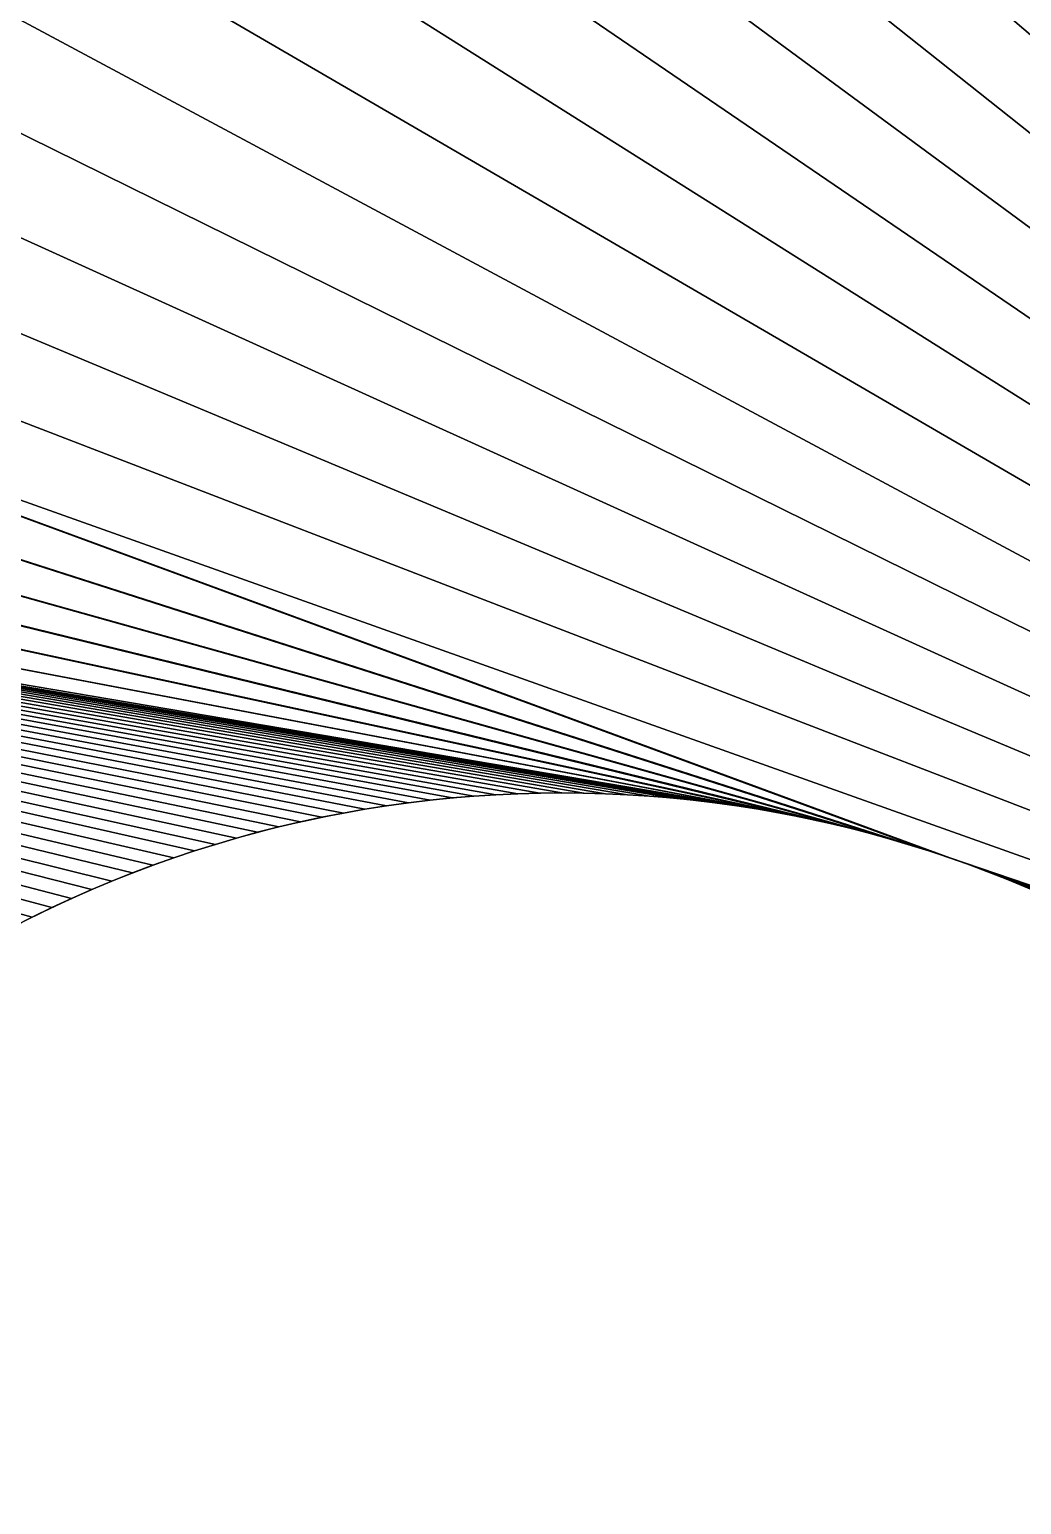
# Model space of a CAD drawing. Header units: millimetres. Extents: x 2854 to 3045, y 1707 to 1839.
# Drawn here: x 2890.753 to 2892.617, y 1805.122 to 1807.894 of the extents above; entities that cross this region are included whole.
import ezdxf

# ---------------------------------------------------------------- set-up
doc = ezdxf.new("R2010")
doc.units = ezdxf.units.MM

# ---------------------------------------------------------------- blocks, each defined once
blk = doc.blocks.new('Mastil_3_AUX')
for p, q in [((13.9297, 20.345), (13.9297, 20.345, 10)), ((13.9145, 20.3066), (13.9145, 20.3066, 10)), ((13.9, 20.268), (13.9, 20.268, 10)), ((13.8861, 20.2291), (13.8861, 20.2291, 10)), ((13.8731, 20.19), (13.8731, 20.19, 10)), ((13.8607, 20.1506), (13.8607, 20.1506, 10)), ((13.849, 20.111), (13.849, 20.111, 10)), ((13.8381, 20.0713), (13.8381, 20.0713, 10)), ((13.828, 20.0313), (13.828, 20.0313, 10)), ((13.8185, 19.9911), (13.8185, 19.9911, 10)), ((13.8098, 19.9508), (13.8098, 19.9508, 10)), ((13.8019, 19.9103), (13.8019, 19.9103, 10)), ((13.7947, 19.8696), (13.7947, 19.8696, 10)), ((13.7883, 19.8289), (13.7883, 19.8289, 10)), ((13.7826, 19.788), (13.7826, 19.788, 10)), ((13.7776, 19.7471), (13.7776, 19.7471, 10)), ((13.7734, 19.706), (13.7734, 19.706, 10)), ((13.77, 19.6649), (13.77, 19.6649, 10)), ((13.7674, 19.6237), (13.7674, 19.6237, 10)), ((13.7655, 19.5825), (13.7655, 19.5825, 10)), ((13.7643, 19.5413), (13.7643, 19.5413, 10)), ((13.7639, 19.5), (13.7639, 19.5, 10)), ((13.7643, 19.4587), (13.7643, 19.4587, 10)), ((13.7655, 19.4175), (13.7655, 19.4175, 10)), ((13.7674, 19.3763), (13.7674, 19.3763, 10)), ((13.77, 19.3351), (13.77, 19.3351, 10)), ((13.7734, 19.294), (13.7734, 19.294, 10)), ((13.7776, 19.2529), (13.7776, 19.2529, 10)), ((13.7826, 19.212), (13.7826, 19.212, 10)), ((13.7883, 19.1711), (13.7883, 19.1711, 10)), ((13.7947, 19.1304), (13.7947, 19.1304, 10)), ((13.8019, 19.0897), (13.8019, 19.0897, 10)), ((13.8098, 19.0492), (13.8098, 19.0492, 10)), ((13.8185, 19.0089), (13.8185, 19.0089, 10)), ((13.828, 18.9687), (13.828, 18.9687, 10)), ((13.8381, 18.9287), (13.8381, 18.9287, 10)), ((13.849, 18.889), (13.849, 18.889, 10)), ((13.8607, 18.8494), (13.8607, 18.8494, 10)), ((13.8731, 18.81), (13.8731, 18.81, 10)), ((13.8861, 18.7709), (13.8861, 18.7709, 10)), ((13.9, 18.732), (13.9, 18.732, 10)), ((13.9145, 18.6934), (13.9145, 18.6934, 10)), ((13.9297, 18.655), (13.9297, 18.655, 10)), ((13.9457, 18.617), (13.9457, 18.617, 10)), ((13.9623, 18.5792), (13.9623, 18.5792, 10)), ((13.9796, 18.5418), (13.9796, 18.5418, 10)), ((13.9977, 18.5047), (13.9977, 18.5047, 10))]:
    blk.add_line(p, q)
at = {"color": 250, "true_color": 0x1e1e1e, "extrusion": (-3.60883e-14, -7.21948e-14, -1)}
blk.add_arc((-16, 19.5), 2.2361, 296.5651, 63.4349, dxfattribs=at)
at = {"color": 250, "true_color": 0x1e1e1e, "extrusion": (-2.65004e-14, -5.3019e-14, -1)}
blk.add_arc((-16, 19.5, -10), 2.2361, 296.5651, 63.4349, dxfattribs=at)
at = {"color": 250, "true_color": 0x1e1e1e}
mesh = blk.add_polyface(dxfattribs=at)
corners = [(15, 23.5), (1, 21.5), (1, 23.5), (1.0367, 21.4812), (1.0731, 21.4617), (1.1091, 21.4416), (1.1448, 21.4208), (1.18, 21.3994), (1.2149, 21.3773), (1.2493, 21.3545), (1.2833, 21.3312), (1.3169, 21.3072), (1.35, 21.2826), (1.3826, 21.2574), (1.4148, 21.2315), (1.4465, 21.2051), (1.4778, 21.1782), (1.5085, 21.1506), (1.5387, 21.1225), (1.5683, 21.0938), (1.5975, 21.0646), (1.6261, 21.0349), (1.6541, 21.0046), (1.6816, 20.9738), (1.7085, 20.9426), (1.7348, 20.9108), (1.7606, 20.8785), (1.7857, 20.8458), (1.8102, 20.8126), (1.8342, 20.779), (1.8574, 20.745), (1.8801, 20.7105), (1.9021, 20.6756), (1.9235, 20.6403), (1.9442, 20.6046), (2.2361, 19.5), (5.5, 17.8301), (5.2768, 17.6934), (5.0611, 17.5451), (4.8534, 17.3857), (4.6543, 17.2157)]
mesh.append_faces([[corners[k] for k in face] for face in [(0, 1, 2)]], dxfattribs={"vtx0": -1, "color": 250})
mesh.append_faces([[corners[k] for k in face] for face in [(1, 0, 3), (3, 0, 4), (4, 0, 5), (5, 0, 6), (6, 0, 7), (7, 0, 8), (8, 0, 9), (9, 0, 10), (10, 0, 11), (11, 0, 12), (12, 0, 13), (13, 0, 14), (14, 0, 15), (15, 0, 16), (16, 0, 17), (17, 0, 18), (18, 0, 19), (19, 0, 20), (20, 0, 21), (21, 0, 22), (22, 0, 23), (23, 0, 24), (24, 0, 25), (25, 0, 26), (26, 0, 27), (27, 0, 28), (28, 0, 29), (29, 0, 30), (30, 0, 31), (31, 0, 32), (32, 0, 33), (33, 0, 34)]], dxfattribs={"vtx0": -1, "vtx1": -1, "color": 250})
mesh.append_faces([[corners[k] for k in face] for face in [(35, 36, 37), (35, 37, 38), (35, 38, 39), (35, 39, 40)]], dxfattribs={"vtx0": -1, "vtx2": -1, "color": 250})
mesh = blk.add_polyface(dxfattribs=at)
corners = [(1, 21.5, 10), (15, 23.5, 10), (1, 23.5, 10), (1.0367, 21.4812, 10), (1.0731, 21.4617, 10), (1.1091, 21.4416, 10), (1.1448, 21.4208, 10), (1.18, 21.3994, 10), (1.2149, 21.3773, 10), (1.2493, 21.3545, 10), (1.2833, 21.3312, 10), (1.3169, 21.3072, 10), (1.35, 21.2826, 10), (1.3826, 21.2574, 10), (1.4148, 21.2315, 10), (1.4465, 21.2051, 10), (1.4778, 21.1782, 10), (1.5085, 21.1506, 10), (1.5387, 21.1225, 10), (1.5683, 21.0938, 10), (1.5975, 21.0646, 10), (1.6261, 21.0349, 10), (1.6541, 21.0046, 10), (1.6816, 20.9738, 10), (1.7085, 20.9426, 10), (1.7348, 20.9108, 10), (1.7606, 20.8785, 10), (1.7857, 20.8458, 10), (1.8102, 20.8126, 10), (1.8342, 20.779, 10), (1.8574, 20.745, 10), (1.8801, 20.7105, 10), (1.9021, 20.6756, 10), (1.9235, 20.6403, 10), (1.9442, 20.6046, 10), (5.5, 17.8301, 10), (2.2361, 19.5, 10), (5.2768, 17.6934, 10), (5.0611, 17.5451, 10), (4.8534, 17.3857, 10), (4.6543, 17.2157, 10)]
mesh.append_faces([[corners[k] for k in face] for face in [(0, 1, 2)]], dxfattribs={"vtx0": -1, "color": 250})
mesh.append_faces([[corners[k] for k in face] for face in [(35, 36, 37), (37, 36, 38), (38, 36, 39), (39, 36, 40)]], dxfattribs={"vtx0": -1, "vtx1": -1, "color": 250})
mesh.append_faces([[corners[k] for k in face] for face in [(1, 0, 3), (1, 3, 4), (1, 4, 5), (1, 5, 6), (1, 6, 7), (1, 7, 8), (1, 8, 9), (1, 9, 10), (1, 10, 11), (1, 11, 12), (1, 12, 13), (1, 13, 14), (1, 14, 15), (1, 15, 16), (1, 16, 17), (1, 17, 18), (1, 18, 19), (1, 19, 20), (1, 20, 21), (1, 21, 22), (1, 22, 23), (1, 23, 24), (1, 24, 25), (1, 25, 26), (1, 26, 27), (1, 27, 28), (1, 28, 29), (1, 29, 30), (1, 30, 31), (1, 31, 32), (1, 32, 33), (1, 33, 34)]], dxfattribs={"vtx0": -1, "vtx2": -1, "color": 250})
mesh = blk.add_polyface(dxfattribs=at)
corners = [(1.9442, 20.6046), (15, 23.5), (1.9642, 20.5685), (1.9836, 20.5321), (2.0023, 20.4953), (2.0204, 20.4582), (2.0377, 20.4208), (2.0543, 20.383), (2.0703, 20.345), (2.0855, 20.3066), (2.1, 20.268), (2.1139, 20.2291), (2.1269, 20.19), (2.1393, 20.1506), (2.151, 20.111), (2.1619, 20.0713), (2.172, 20.0313), (2.1815, 19.9911), (2.1902, 19.9508), (2.1981, 19.9103), (2.2053, 19.8696), (2.2117, 19.8289), (2.2174, 19.788), (2.2224, 19.7471), (2.2266, 19.706), (2.23, 19.6649), (2.2326, 19.6237), (2.2345, 19.5825), (2.2357, 19.5413), (2.2361, 19.5), (5.5, 17.8301), (5.73, 17.955), (5.9663, 18.0677), (6.2082, 18.1679), (6.4549, 18.2553), (6.7059, 18.3296), (6.9604, 18.3907), (7.2178, 18.4384), (7.4774, 18.4726), (7.7383, 18.4931)]
mesh.append_faces([[corners[k] for k in face] for face in [(0, 1, 2), (2, 1, 3), (3, 1, 4), (4, 1, 5), (5, 1, 6), (6, 1, 7), (7, 1, 8), (8, 1, 9), (9, 1, 10), (10, 1, 11), (11, 1, 12), (12, 1, 13), (13, 1, 14), (14, 1, 15), (15, 1, 16), (16, 1, 17), (17, 1, 18), (18, 1, 19), (19, 1, 20), (20, 1, 21), (21, 1, 22), (22, 1, 23), (23, 1, 24), (24, 1, 25), (25, 1, 26), (26, 1, 27), (27, 1, 28), (28, 1, 29), (30, 1, 31), (31, 1, 32), (32, 1, 33), (33, 1, 34), (34, 1, 35), (35, 1, 36), (36, 1, 37), (37, 1, 38), (38, 1, 39)]], dxfattribs={"vtx0": -1, "vtx1": -1, "color": 250})
mesh.append_faces([[corners[k] for k in face] for face in [(29, 1, 30)]], dxfattribs={"vtx0": -1, "vtx1": -1, "vtx2": -1, "color": 250})
mesh = blk.add_polyface(dxfattribs=at)
corners = [(15, 23.5, 10), (1.9442, 20.6046, 10), (1.9642, 20.5685, 10), (1.9836, 20.5321, 10), (2.0023, 20.4953, 10), (2.0204, 20.4582, 10), (2.0377, 20.4208, 10), (2.0543, 20.383, 10), (2.0703, 20.345, 10), (2.0855, 20.3066, 10), (2.1, 20.268, 10), (2.1139, 20.2291, 10), (2.1269, 20.19, 10), (2.1393, 20.1506, 10), (2.151, 20.111, 10), (2.1619, 20.0713, 10), (2.172, 20.0313, 10), (2.1815, 19.9911, 10), (2.1902, 19.9508, 10), (2.1981, 19.9103, 10), (2.2053, 19.8696, 10), (2.2117, 19.8289, 10), (2.2174, 19.788, 10), (2.2224, 19.7471, 10), (2.2266, 19.706, 10), (2.23, 19.6649, 10), (2.2326, 19.6237, 10), (2.2345, 19.5825, 10), (2.2357, 19.5413, 10), (2.2361, 19.5, 10), (5.5, 17.8301, 10), (5.73, 17.955, 10), (5.9663, 18.0677, 10), (6.2082, 18.1679, 10), (6.4549, 18.2553, 10), (6.7059, 18.3296, 10), (6.9604, 18.3907, 10), (7.2178, 18.4384, 10), (7.4774, 18.4726, 10), (7.7383, 18.4931, 10)]
mesh.append_faces([[corners[k] for k in face] for face in [(0, 29, 30)]], dxfattribs={"vtx0": -1, "vtx1": -1, "vtx2": -1, "color": 250})
mesh.append_faces([[corners[k] for k in face] for face in [(0, 1, 2), (0, 2, 3), (0, 3, 4), (0, 4, 5), (0, 5, 6), (0, 6, 7), (0, 7, 8), (0, 8, 9), (0, 9, 10), (0, 10, 11), (0, 11, 12), (0, 12, 13), (0, 13, 14), (0, 14, 15), (0, 15, 16), (0, 16, 17), (0, 17, 18), (0, 18, 19), (0, 19, 20), (0, 20, 21), (0, 21, 22), (0, 22, 23), (0, 23, 24), (0, 24, 25), (0, 25, 26), (0, 26, 27), (0, 27, 28), (0, 28, 29), (0, 30, 31), (0, 31, 32), (0, 32, 33), (0, 33, 34), (0, 34, 35), (0, 35, 36), (0, 36, 37), (0, 37, 38), (0, 38, 39)]], dxfattribs={"vtx0": -1, "vtx2": -1, "color": 250})
mesh = blk.add_polyface(dxfattribs=at)
corners = [(7.7383, 18.4931), (15, 23.5), (8, 18.5), (8.2617, 18.4931), (8.5226, 18.4726), (8.7822, 18.4384), (9.0396, 18.3907), (9.2941, 18.3296), (9.5451, 18.2553), (9.7918, 18.1679), (10.0337, 18.0677), (10.27, 17.955), (10.5, 17.8301), (10.7232, 17.6934), (10.9389, 17.5451), (11.1466, 17.3857), (11.3457, 17.2157), (11.5355, 17.0355), (11.7157, 16.8457), (11.8857, 16.6466), (12.0451, 16.4389), (12.1934, 16.2232), (12.3301, 16), (13.8861, 20.2291), (13.8731, 20.19), (12.455, 15.77), (13.8607, 20.1506), (13.849, 20.111), (12.5677, 15.5337), (13.8381, 20.0713), (13.828, 20.0313), (12.6679, 15.2918), (13.8185, 19.9911), (13.8098, 19.9508), (12.7553, 15.0451), (13.8019, 19.9103), (12.8296, 14.7941), (13.7947, 19.8696), (12.8981, 14.5), (13.7883, 19.8289), (13.7826, 19.788), (13.7776, 19.7471), (13.7734, 19.706), (13.77, 19.6649), (13.7674, 19.6237), (13.7655, 19.5825), (13.7643, 19.5413)]
mesh.append_faces([[corners[k] for k in face] for face in [(0, 1, 2), (2, 1, 3), (3, 1, 4), (4, 1, 5), (5, 1, 6), (6, 1, 7), (7, 1, 8), (8, 1, 9), (9, 1, 10), (10, 1, 11), (11, 1, 12), (12, 1, 13), (13, 1, 14), (14, 1, 15), (15, 1, 16), (16, 1, 17), (17, 1, 18), (18, 1, 19), (19, 1, 20), (20, 1, 21), (21, 1, 22)]], dxfattribs={"vtx0": -1, "vtx1": -1, "color": 250})
mesh.append_faces([[corners[k] for k in face] for face in [(22, 23, 24), (25, 24, 26), (25, 26, 27), (28, 27, 29), (28, 29, 30), (31, 30, 32), (31, 32, 33), (34, 33, 35), (36, 35, 37), (38, 37, 39), (38, 39, 40), (38, 40, 41), (38, 41, 42), (38, 42, 43), (38, 43, 44), (38, 44, 45), (38, 45, 46)]], dxfattribs={"vtx0": -1, "vtx2": -1, "color": 250})
mesh = blk.add_polyface(dxfattribs=at)
corners = [(15, 23.5, 10), (7.7383, 18.4931, 10), (8, 18.5, 10), (8.2617, 18.4931, 10), (8.5226, 18.4726, 10), (8.7822, 18.4384, 10), (9.0396, 18.3907, 10), (9.2941, 18.3296, 10), (9.5451, 18.2553, 10), (9.7918, 18.1679, 10), (10.0337, 18.0677, 10), (10.27, 17.955, 10), (10.5, 17.8301, 10), (10.7232, 17.6934, 10), (10.9389, 17.5451, 10), (11.1466, 17.3857, 10), (11.3457, 17.2157, 10), (11.5355, 17.0355, 10), (11.7157, 16.8457, 10), (11.8857, 16.6466, 10), (12.0451, 16.4389, 10), (12.1934, 16.2232, 10), (12.3301, 16, 10), (13.8861, 20.2291, 10), (13.8731, 20.19, 10), (12.455, 15.77, 10), (13.8607, 20.1506, 10), (13.849, 20.111, 10), (12.5677, 15.5337, 10), (13.8381, 20.0713, 10), (13.828, 20.0313, 10), (12.6679, 15.2918, 10), (13.8185, 19.9911, 10), (13.8098, 19.9508, 10), (12.7553, 15.0451, 10), (13.8019, 19.9103, 10), (12.8296, 14.7941, 10), (13.7947, 19.8696, 10), (12.8981, 14.5, 10), (13.7883, 19.8289, 10), (13.7826, 19.788, 10), (13.7776, 19.7471, 10), (13.7734, 19.706, 10), (13.77, 19.6649, 10), (13.7674, 19.6237, 10), (13.7655, 19.5825, 10), (13.7643, 19.5413, 10)]
mesh.append_faces([[corners[k] for k in face] for face in [(23, 22, 24), (24, 25, 26), (26, 25, 27), (27, 28, 29), (29, 28, 30), (30, 31, 32), (32, 31, 33), (33, 34, 35), (35, 36, 37), (37, 38, 39), (39, 38, 40), (40, 38, 41), (41, 38, 42), (42, 38, 43), (43, 38, 44), (44, 38, 45), (45, 38, 46)]], dxfattribs={"vtx0": -1, "vtx1": -1, "color": 250})
mesh.append_faces([[corners[k] for k in face] for face in [(0, 1, 2), (0, 2, 3), (0, 3, 4), (0, 4, 5), (0, 5, 6), (0, 6, 7), (0, 7, 8), (0, 8, 9), (0, 9, 10), (0, 10, 11), (0, 11, 12), (0, 12, 13), (0, 13, 14), (0, 14, 15), (0, 15, 16), (0, 16, 17), (0, 17, 18), (0, 18, 19), (0, 19, 20), (0, 20, 21), (0, 21, 22)]], dxfattribs={"vtx0": -1, "vtx2": -1, "color": 250})
mesh = blk.add_polyface(dxfattribs=at)
corners = [(12.3301, 16), (15, 23.5), (13.8861, 20.2291), (13.9, 20.268), (13.9145, 20.3066), (13.9297, 20.345), (13.9457, 20.383), (12.8981, 14.5), (14.6831, 17.6928), (19, 14.5), (14.65, 17.7174), (14.6174, 17.7426), (14.5852, 17.7685), (14.5535, 17.7949), (14.5222, 17.8218), (14.4915, 17.8494), (14.4613, 17.8775), (14.4317, 17.9062), (14.4025, 17.9354), (14.3739, 17.9651), (14.3459, 17.9954), (14.3184, 18.0262), (14.2915, 18.0574), (14.2652, 18.0892), (14.2394, 18.1215), (14.2143, 18.1542), (14.1898, 18.1874), (14.1658, 18.221), (14.1426, 18.255), (14.1199, 18.2895), (14.0979, 18.3244), (14.0765, 18.3597), (14.7167, 17.6688), (14.7507, 17.6455), (14.7851, 17.6227), (14.82, 17.6006), (14.8552, 17.5792), (14.8909, 17.5584), (14.9269, 17.5383), (14.9633, 17.5188), (15, 17.5), (19, 17.5)]
mesh.append_faces([[corners[k] for k in face] for face in [(9, 40, 41)]], dxfattribs={"vtx0": -1, "color": 250})
mesh.append_faces([[corners[k] for k in face] for face in [(2, 1, 3), (3, 1, 4), (4, 1, 5), (5, 1, 6), (7, 8, 9), (8, 7, 10), (10, 7, 11), (11, 7, 12), (12, 7, 13), (13, 7, 14), (14, 7, 15), (15, 7, 16), (16, 7, 17), (17, 7, 18), (18, 7, 19), (19, 7, 20), (20, 7, 21), (21, 7, 22), (22, 7, 23), (23, 7, 24), (24, 7, 25), (25, 7, 26), (26, 7, 27), (27, 7, 28), (28, 7, 29), (29, 7, 30), (30, 7, 31)]], dxfattribs={"vtx0": -1, "vtx1": -1, "color": 250})
mesh.append_faces([[corners[k] for k in face] for face in [(0, 1, 2)]], dxfattribs={"vtx0": -1, "vtx1": -1, "vtx2": -1, "color": 250})
mesh.append_faces([[corners[k] for k in face] for face in [(9, 8, 32), (9, 32, 33), (9, 33, 34), (9, 34, 35), (9, 35, 36), (9, 36, 37), (9, 37, 38), (9, 38, 39), (9, 39, 40)]], dxfattribs={"vtx0": -1, "vtx2": -1, "color": 250})
mesh = blk.add_polyface(dxfattribs=at)
corners = [(14.0765, 18.3597, 10), (12.8981, 14.5, 10), (14.0979, 18.3244, 10), (14.1199, 18.2895, 10), (14.1426, 18.255, 10), (14.1658, 18.221, 10), (14.1898, 18.1874, 10), (14.2143, 18.1542, 10), (14.2394, 18.1215, 10), (14.2652, 18.0892, 10), (14.2915, 18.0574, 10), (14.3184, 18.0262, 10), (14.3459, 17.9954, 10), (14.3739, 17.9651, 10), (14.4025, 17.9354, 10), (14.4317, 17.9062, 10), (14.4613, 17.8775, 10), (14.4915, 17.8494, 10), (14.5222, 17.8218, 10), (14.5535, 17.7949, 10), (14.5852, 17.7685, 10), (14.6174, 17.7426, 10), (14.65, 17.7174, 10), (14.6831, 17.6928, 10), (19, 14.5, 10), (14.7167, 17.6688, 10), (14.7507, 17.6455, 10), (14.7851, 17.6227, 10), (14.82, 17.6006, 10), (14.8552, 17.5792, 10), (14.8909, 17.5584, 10), (14.9269, 17.5383, 10), (14.9633, 17.5188, 10), (15, 17.5, 10), (19, 17.5, 10), (15, 23.5, 10), (12.3301, 16, 10), (13.8861, 20.2291, 10), (13.9, 20.268, 10), (13.9145, 20.3066, 10), (13.9297, 20.345, 10), (13.9457, 20.383, 10)]
mesh.append_faces([[corners[k] for k in face] for face in [(33, 24, 34)]], dxfattribs={"vtx0": -1, "color": 250})
mesh.append_faces([[corners[k] for k in face] for face in [(0, 1, 2), (2, 1, 3), (3, 1, 4), (4, 1, 5), (5, 1, 6), (6, 1, 7), (7, 1, 8), (8, 1, 9), (9, 1, 10), (10, 1, 11), (11, 1, 12), (12, 1, 13), (13, 1, 14), (14, 1, 15), (15, 1, 16), (16, 1, 17), (17, 1, 18), (18, 1, 19), (19, 1, 20), (20, 1, 21), (21, 1, 22), (22, 1, 23), (23, 24, 25), (25, 24, 26), (26, 24, 27), (27, 24, 28), (28, 24, 29), (29, 24, 30), (30, 24, 31), (31, 24, 32), (32, 24, 33)]], dxfattribs={"vtx0": -1, "vtx1": -1, "color": 250})
mesh.append_faces([[corners[k] for k in face] for face in [(35, 36, 37)]], dxfattribs={"vtx0": -1, "vtx1": -1, "vtx2": -1, "color": 250})
mesh.append_faces([[corners[k] for k in face] for face in [(23, 1, 24), (35, 37, 38), (35, 38, 39), (35, 39, 40), (35, 40, 41)]], dxfattribs={"vtx0": -1, "vtx2": -1, "color": 250})
mesh = blk.add_polyface(dxfattribs=at)
corners = [(13.9457, 20.383), (13.9297, 20.345, 10), (13.9297, 20.345), (13.9457, 20.383, 10)]
mesh.append_faces([[corners[k] for k in face] for face in [(0, 1, 2), (1, 0, 3)]], dxfattribs={"vtx0": -1, "color": 250})
mesh = blk.add_polyface(dxfattribs=at)
corners = [(13.9297, 20.345), (13.9145, 20.3066, 10), (13.9145, 20.3066), (13.9297, 20.345, 10)]
mesh.append_faces([[corners[k] for k in face] for face in [(0, 1, 2), (1, 0, 3)]], dxfattribs={"vtx0": -1, "color": 250})
mesh = blk.add_polyface(dxfattribs=at)
corners = [(13.9145, 20.3066), (13.9, 20.268, 10), (13.9, 20.268), (13.9145, 20.3066, 10)]
mesh.append_faces([[corners[k] for k in face] for face in [(0, 1, 2), (1, 0, 3)]], dxfattribs={"vtx0": -1, "color": 250})
mesh = blk.add_polyface(dxfattribs=at)
corners = [(13.9, 20.268), (13.8861, 20.2291, 10), (13.8861, 20.2291), (13.9, 20.268, 10)]
mesh.append_faces([[corners[k] for k in face] for face in [(0, 1, 2), (1, 0, 3)]], dxfattribs={"vtx0": -1, "color": 250})
mesh = blk.add_polyface(dxfattribs=at)
corners = [(13.8861, 20.2291), (13.8731, 20.19, 10), (13.8731, 20.19), (13.8861, 20.2291, 10)]
mesh.append_faces([[corners[k] for k in face] for face in [(0, 1, 2), (1, 0, 3)]], dxfattribs={"vtx0": -1, "color": 250})
mesh = blk.add_polyface(dxfattribs=at)
corners = [(12.3301, 16), (13.8731, 20.19), (12.455, 15.77), (13.849, 20.111), (12.5677, 15.5337), (13.828, 20.0313), (12.6679, 15.2918), (13.8098, 19.9508), (12.7553, 15.0451), (13.8019, 19.9103), (12.8296, 14.7941), (13.7947, 19.8696), (12.8907, 14.5396), (12.8981, 14.5), (13.7643, 19.5413), (13.7639, 19.5), (14.0765, 18.3597), (14.0558, 18.3954), (14.0358, 18.4315), (14.0164, 18.4679), (13.9977, 18.5047), (13.9796, 18.5418), (13.9623, 18.5792), (13.9457, 18.617), (13.9297, 18.655), (13.9145, 18.6934), (13.9, 18.732), (13.8861, 18.7709), (13.8731, 18.81), (13.8607, 18.8494), (13.849, 18.889), (13.8381, 18.9287), (13.828, 18.9687), (13.8185, 19.0089), (13.8098, 19.0492), (13.8019, 19.0897), (13.7947, 19.1304), (13.7883, 19.1711), (13.7826, 19.212), (13.7776, 19.2529), (13.7734, 19.294), (13.77, 19.3351), (13.7674, 19.3763), (13.7655, 19.4175), (13.7643, 19.4587)]
mesh.append_faces([[corners[k] for k in face] for face in [(0, 1, 2), (2, 3, 4), (4, 5, 6), (6, 7, 8), (8, 9, 10), (10, 11, 12), (12, 11, 13), (16, 13, 17), (17, 13, 18), (18, 13, 19), (19, 13, 20), (20, 13, 21), (21, 13, 22), (22, 13, 23), (23, 13, 24), (24, 13, 25), (25, 13, 26), (26, 13, 27), (27, 13, 28), (28, 13, 29), (29, 13, 30), (30, 13, 31), (31, 13, 32), (32, 13, 33), (33, 13, 34), (34, 13, 35), (35, 13, 36), (36, 13, 37), (37, 13, 38), (38, 13, 39), (39, 13, 40), (40, 13, 41), (41, 13, 42), (42, 13, 43), (43, 13, 44), (44, 13, 15)]], dxfattribs={"vtx0": -1, "vtx1": -1, "color": 250})
mesh.append_faces([[corners[k] for k in face] for face in [(13, 14, 15)]], dxfattribs={"vtx0": -1, "vtx2": -1, "color": 250})
mesh = blk.add_polyface(dxfattribs=at)
corners = [(12.8981, 14.5, 10), (13.7643, 19.4587, 10), (13.7639, 19.5, 10), (13.7655, 19.4175, 10), (13.7674, 19.3763, 10), (13.77, 19.3351, 10), (13.7734, 19.294, 10), (13.7776, 19.2529, 10), (13.7826, 19.212, 10), (13.7883, 19.1711, 10), (13.7947, 19.1304, 10), (13.8019, 19.0897, 10), (13.8098, 19.0492, 10), (13.8185, 19.0089, 10), (13.828, 18.9687, 10), (13.8381, 18.9287, 10), (13.849, 18.889, 10), (13.8607, 18.8494, 10), (13.8731, 18.81, 10), (13.8861, 18.7709, 10), (13.9, 18.732, 10), (13.9145, 18.6934, 10), (13.9297, 18.655, 10), (13.9457, 18.617, 10), (13.9623, 18.5792, 10), (13.9796, 18.5418, 10), (13.9977, 18.5047, 10), (14.0164, 18.4679, 10), (14.0358, 18.4315, 10), (14.0558, 18.3954, 10), (14.0765, 18.3597, 10), (13.8731, 20.19, 10), (12.3301, 16, 10), (12.455, 15.77, 10), (13.849, 20.111, 10), (12.5677, 15.5337, 10), (13.828, 20.0313, 10), (12.6679, 15.2918, 10), (13.8098, 19.9508, 10), (12.7553, 15.0451, 10), (13.8019, 19.9103, 10), (12.8296, 14.7941, 10), (13.7947, 19.8696, 10), (12.8907, 14.5396, 10), (13.7643, 19.5413, 10)]
mesh.append_faces([[corners[k] for k in face] for face in [(1, 0, 3), (3, 0, 4), (4, 0, 5), (5, 0, 6), (6, 0, 7), (7, 0, 8), (8, 0, 9), (9, 0, 10), (10, 0, 11), (11, 0, 12), (12, 0, 13), (13, 0, 14), (14, 0, 15), (15, 0, 16), (16, 0, 17), (17, 0, 18), (18, 0, 19), (19, 0, 20), (20, 0, 21), (21, 0, 22), (22, 0, 23), (23, 0, 24), (24, 0, 25), (25, 0, 26), (26, 0, 27), (27, 0, 28), (28, 0, 29), (29, 0, 30), (44, 0, 2)]], dxfattribs={"vtx0": -1, "vtx1": -1, "color": 250})
mesh.append_faces([[corners[k] for k in face] for face in [(0, 1, 2), (31, 32, 33), (34, 33, 35), (36, 35, 37), (38, 37, 39), (40, 39, 41), (42, 41, 43), (42, 43, 0)]], dxfattribs={"vtx0": -1, "vtx2": -1, "color": 250})
mesh = blk.add_polyface(dxfattribs=at)
corners = [(13.8731, 20.19), (13.8607, 20.1506, 10), (13.8607, 20.1506), (13.8731, 20.19, 10)]
mesh.append_faces([[corners[k] for k in face] for face in [(0, 1, 2), (1, 0, 3)]], dxfattribs={"vtx0": -1, "color": 250})
mesh = blk.add_polyface(dxfattribs=at)
corners = [(13.8607, 20.1506), (13.849, 20.111, 10), (13.849, 20.111), (13.8607, 20.1506, 10)]
mesh.append_faces([[corners[k] for k in face] for face in [(0, 1, 2), (1, 0, 3)]], dxfattribs={"vtx0": -1, "color": 250})
mesh = blk.add_polyface(dxfattribs=at)
corners = [(13.849, 20.111), (13.8381, 20.0713, 10), (13.8381, 20.0713), (13.849, 20.111, 10)]
mesh.append_faces([[corners[k] for k in face] for face in [(0, 1, 2), (1, 0, 3)]], dxfattribs={"vtx0": -1, "color": 250})
mesh = blk.add_polyface(dxfattribs=at)
corners = [(13.8381, 20.0713), (13.828, 20.0313, 10), (13.828, 20.0313), (13.8381, 20.0713, 10)]
mesh.append_faces([[corners[k] for k in face] for face in [(0, 1, 2), (1, 0, 3)]], dxfattribs={"vtx0": -1, "color": 250})
mesh = blk.add_polyface(dxfattribs=at)
corners = [(13.828, 20.0313), (13.8185, 19.9911, 10), (13.8185, 19.9911), (13.828, 20.0313, 10)]
mesh.append_faces([[corners[k] for k in face] for face in [(0, 1, 2), (1, 0, 3)]], dxfattribs={"vtx0": -1, "color": 250})
mesh = blk.add_polyface(dxfattribs=at)
corners = [(13.8185, 19.9911), (13.8098, 19.9508, 10), (13.8098, 19.9508), (13.8185, 19.9911, 10)]
mesh.append_faces([[corners[k] for k in face] for face in [(0, 1, 2), (1, 0, 3)]], dxfattribs={"vtx0": -1, "color": 250})
mesh = blk.add_polyface(dxfattribs=at)
corners = [(13.8098, 19.9508), (13.8019, 19.9103, 10), (13.8019, 19.9103), (13.8098, 19.9508, 10)]
mesh.append_faces([[corners[k] for k in face] for face in [(0, 1, 2), (1, 0, 3)]], dxfattribs={"vtx0": -1, "color": 250})
mesh = blk.add_polyface(dxfattribs=at)
corners = [(13.8019, 19.9103), (13.7947, 19.8696, 10), (13.7947, 19.8696), (13.8019, 19.9103, 10)]
mesh.append_faces([[corners[k] for k in face] for face in [(0, 1, 2), (1, 0, 3)]], dxfattribs={"vtx0": -1, "color": 250})
mesh = blk.add_polyface(dxfattribs=at)
corners = [(13.7947, 19.8696), (13.7883, 19.8289, 10), (13.7883, 19.8289), (13.7947, 19.8696, 10)]
mesh.append_faces([[corners[k] for k in face] for face in [(0, 1, 2), (1, 0, 3)]], dxfattribs={"vtx0": -1, "color": 250})
mesh = blk.add_polyface(dxfattribs=at)
corners = [(13.7883, 19.8289), (13.7826, 19.788, 10), (13.7826, 19.788), (13.7883, 19.8289, 10)]
mesh.append_faces([[corners[k] for k in face] for face in [(0, 1, 2), (1, 0, 3)]], dxfattribs={"vtx0": -1, "color": 250})
mesh = blk.add_polyface(dxfattribs=at)
corners = [(13.7826, 19.788), (13.7776, 19.7471, 10), (13.7776, 19.7471), (13.7826, 19.788, 10)]
mesh.append_faces([[corners[k] for k in face] for face in [(0, 1, 2), (1, 0, 3)]], dxfattribs={"vtx0": -1, "color": 250})
mesh = blk.add_polyface(dxfattribs=at)
corners = [(13.7776, 19.7471), (13.7734, 19.706, 10), (13.7734, 19.706), (13.7776, 19.7471, 10)]
mesh.append_faces([[corners[k] for k in face] for face in [(0, 1, 2), (1, 0, 3)]], dxfattribs={"vtx0": -1, "color": 250})
mesh = blk.add_polyface(dxfattribs=at)
corners = [(13.7734, 19.706), (13.77, 19.6649, 10), (13.77, 19.6649), (13.7734, 19.706, 10)]
mesh.append_faces([[corners[k] for k in face] for face in [(0, 1, 2), (1, 0, 3)]], dxfattribs={"vtx0": -1, "color": 250})
mesh = blk.add_polyface(dxfattribs=at)
corners = [(13.77, 19.6649), (13.7674, 19.6237, 10), (13.7674, 19.6237), (13.77, 19.6649, 10)]
mesh.append_faces([[corners[k] for k in face] for face in [(0, 1, 2), (1, 0, 3)]], dxfattribs={"vtx0": -1, "color": 250})
mesh = blk.add_polyface(dxfattribs=at)
corners = [(13.7674, 19.6237), (13.7655, 19.5825, 10), (13.7655, 19.5825), (13.7674, 19.6237, 10)]
mesh.append_faces([[corners[k] for k in face] for face in [(0, 1, 2), (1, 0, 3)]], dxfattribs={"vtx0": -1, "color": 250})
mesh = blk.add_polyface(dxfattribs=at)
corners = [(13.7655, 19.5825), (13.7643, 19.5413, 10), (13.7643, 19.5413), (13.7655, 19.5825, 10)]
mesh.append_faces([[corners[k] for k in face] for face in [(0, 1, 2), (1, 0, 3)]], dxfattribs={"vtx0": -1, "color": 250})
mesh = blk.add_polyface(dxfattribs=at)
corners = [(13.7643, 19.5413), (13.7639, 19.5, 10), (13.7639, 19.5), (13.7643, 19.5413, 10)]
mesh.append_faces([[corners[k] for k in face] for face in [(0, 1, 2), (1, 0, 3)]], dxfattribs={"vtx0": -1, "color": 250})
mesh = blk.add_polyface(dxfattribs=at)
corners = [(13.7639, 19.5), (13.7643, 19.4587, 10), (13.7643, 19.4587), (13.7639, 19.5, 10)]
mesh.append_faces([[corners[k] for k in face] for face in [(0, 1, 2), (1, 0, 3)]], dxfattribs={"vtx0": -1, "color": 250})
mesh = blk.add_polyface(dxfattribs=at)
corners = [(13.7643, 19.4587), (13.7655, 19.4175, 10), (13.7655, 19.4175), (13.7643, 19.4587, 10)]
mesh.append_faces([[corners[k] for k in face] for face in [(0, 1, 2), (1, 0, 3)]], dxfattribs={"vtx0": -1, "color": 250})
mesh = blk.add_polyface(dxfattribs=at)
corners = [(13.7655, 19.4175), (13.7674, 19.3763, 10), (13.7674, 19.3763), (13.7655, 19.4175, 10)]
mesh.append_faces([[corners[k] for k in face] for face in [(0, 1, 2), (1, 0, 3)]], dxfattribs={"vtx0": -1, "color": 250})
mesh = blk.add_polyface(dxfattribs=at)
corners = [(13.7674, 19.3763), (13.77, 19.3351, 10), (13.77, 19.3351), (13.7674, 19.3763, 10)]
mesh.append_faces([[corners[k] for k in face] for face in [(0, 1, 2), (1, 0, 3)]], dxfattribs={"vtx0": -1, "color": 250})
mesh = blk.add_polyface(dxfattribs=at)
corners = [(13.77, 19.3351), (13.7734, 19.294, 10), (13.7734, 19.294), (13.77, 19.3351, 10)]
mesh.append_faces([[corners[k] for k in face] for face in [(0, 1, 2), (1, 0, 3)]], dxfattribs={"vtx0": -1, "color": 250})
mesh = blk.add_polyface(dxfattribs=at)
corners = [(13.7734, 19.294), (13.7776, 19.2529, 10), (13.7776, 19.2529), (13.7734, 19.294, 10)]
mesh.append_faces([[corners[k] for k in face] for face in [(0, 1, 2), (1, 0, 3)]], dxfattribs={"vtx0": -1, "color": 250})
mesh = blk.add_polyface(dxfattribs=at)
corners = [(13.7776, 19.2529), (13.7826, 19.212, 10), (13.7826, 19.212), (13.7776, 19.2529, 10)]
mesh.append_faces([[corners[k] for k in face] for face in [(0, 1, 2), (1, 0, 3)]], dxfattribs={"vtx0": -1, "color": 250})
mesh = blk.add_polyface(dxfattribs=at)
corners = [(13.7826, 19.212), (13.7883, 19.1711, 10), (13.7883, 19.1711), (13.7826, 19.212, 10)]
mesh.append_faces([[corners[k] for k in face] for face in [(0, 1, 2), (1, 0, 3)]], dxfattribs={"vtx0": -1, "color": 250})
mesh = blk.add_polyface(dxfattribs=at)
corners = [(13.7883, 19.1711), (13.7947, 19.1304, 10), (13.7947, 19.1304), (13.7883, 19.1711, 10)]
mesh.append_faces([[corners[k] for k in face] for face in [(0, 1, 2), (1, 0, 3)]], dxfattribs={"vtx0": -1, "color": 250})
mesh = blk.add_polyface(dxfattribs=at)
corners = [(13.7947, 19.1304), (13.8019, 19.0897, 10), (13.8019, 19.0897), (13.7947, 19.1304, 10)]
mesh.append_faces([[corners[k] for k in face] for face in [(0, 1, 2), (1, 0, 3)]], dxfattribs={"vtx0": -1, "color": 250})
mesh = blk.add_polyface(dxfattribs=at)
corners = [(13.8019, 19.0897), (13.8098, 19.0492, 10), (13.8098, 19.0492), (13.8019, 19.0897, 10)]
mesh.append_faces([[corners[k] for k in face] for face in [(0, 1, 2), (1, 0, 3)]], dxfattribs={"vtx0": -1, "color": 250})
mesh = blk.add_polyface(dxfattribs=at)
corners = [(13.8098, 19.0492), (13.8185, 19.0089, 10), (13.8185, 19.0089), (13.8098, 19.0492, 10)]
mesh.append_faces([[corners[k] for k in face] for face in [(0, 1, 2), (1, 0, 3)]], dxfattribs={"vtx0": -1, "color": 250})
mesh = blk.add_polyface(dxfattribs=at)
corners = [(13.8185, 19.0089), (13.828, 18.9687, 10), (13.828, 18.9687), (13.8185, 19.0089, 10)]
mesh.append_faces([[corners[k] for k in face] for face in [(0, 1, 2), (1, 0, 3)]], dxfattribs={"vtx0": -1, "color": 250})
mesh = blk.add_polyface(dxfattribs=at)
corners = [(13.828, 18.9687), (13.8381, 18.9287, 10), (13.8381, 18.9287), (13.828, 18.9687, 10)]
mesh.append_faces([[corners[k] for k in face] for face in [(0, 1, 2), (1, 0, 3)]], dxfattribs={"vtx0": -1, "color": 250})
mesh = blk.add_polyface(dxfattribs=at)
corners = [(13.8381, 18.9287), (13.849, 18.889, 10), (13.849, 18.889), (13.8381, 18.9287, 10)]
mesh.append_faces([[corners[k] for k in face] for face in [(0, 1, 2), (1, 0, 3)]], dxfattribs={"vtx0": -1, "color": 250})
mesh = blk.add_polyface(dxfattribs=at)
corners = [(13.849, 18.889), (13.8607, 18.8494, 10), (13.8607, 18.8494), (13.849, 18.889, 10)]
mesh.append_faces([[corners[k] for k in face] for face in [(0, 1, 2), (1, 0, 3)]], dxfattribs={"vtx0": -1, "color": 250})
mesh = blk.add_polyface(dxfattribs=at)
corners = [(13.8607, 18.8494), (13.8731, 18.81, 10), (13.8731, 18.81), (13.8607, 18.8494, 10)]
mesh.append_faces([[corners[k] for k in face] for face in [(0, 1, 2), (1, 0, 3)]], dxfattribs={"vtx0": -1, "color": 250})
mesh = blk.add_polyface(dxfattribs=at)
corners = [(13.8731, 18.81), (13.8861, 18.7709, 10), (13.8861, 18.7709), (13.8731, 18.81, 10)]
mesh.append_faces([[corners[k] for k in face] for face in [(0, 1, 2), (1, 0, 3)]], dxfattribs={"vtx0": -1, "color": 250})
mesh = blk.add_polyface(dxfattribs=at)
corners = [(13.8861, 18.7709), (13.9, 18.732, 10), (13.9, 18.732), (13.8861, 18.7709, 10)]
mesh.append_faces([[corners[k] for k in face] for face in [(0, 1, 2), (1, 0, 3)]], dxfattribs={"vtx0": -1, "color": 250})
mesh = blk.add_polyface(dxfattribs=at)
corners = [(13.9, 18.732), (13.9145, 18.6934, 10), (13.9145, 18.6934), (13.9, 18.732, 10)]
mesh.append_faces([[corners[k] for k in face] for face in [(0, 1, 2), (1, 0, 3)]], dxfattribs={"vtx0": -1, "color": 250})
mesh = blk.add_polyface(dxfattribs=at)
corners = [(13.9145, 18.6934), (13.9297, 18.655, 10), (13.9297, 18.655), (13.9145, 18.6934, 10)]
mesh.append_faces([[corners[k] for k in face] for face in [(0, 1, 2), (1, 0, 3)]], dxfattribs={"vtx0": -1, "color": 250})
mesh = blk.add_polyface(dxfattribs=at)
corners = [(13.9297, 18.655), (13.9457, 18.617, 10), (13.9457, 18.617), (13.9297, 18.655, 10)]
mesh.append_faces([[corners[k] for k in face] for face in [(0, 1, 2), (1, 0, 3)]], dxfattribs={"vtx0": -1, "color": 250})
mesh = blk.add_polyface(dxfattribs=at)
corners = [(13.9457, 18.617), (13.9623, 18.5792, 10), (13.9623, 18.5792), (13.9457, 18.617, 10)]
mesh.append_faces([[corners[k] for k in face] for face in [(0, 1, 2), (1, 0, 3)]], dxfattribs={"vtx0": -1, "color": 250})
mesh = blk.add_polyface(dxfattribs=at)
corners = [(13.9623, 18.5792), (13.9796, 18.5418, 10), (13.9796, 18.5418), (13.9623, 18.5792, 10)]
mesh.append_faces([[corners[k] for k in face] for face in [(0, 1, 2), (1, 0, 3)]], dxfattribs={"vtx0": -1, "color": 250})
mesh = blk.add_polyface(dxfattribs=at)
corners = [(13.9796, 18.5418), (13.9977, 18.5047, 10), (13.9977, 18.5047), (13.9796, 18.5418, 10)]
mesh.append_faces([[corners[k] for k in face] for face in [(0, 1, 2), (1, 0, 3)]], dxfattribs={"vtx0": -1, "color": 250})
mesh = blk.add_polyface(dxfattribs=at)
corners = [(13.9977, 18.5047), (14.0164, 18.4679, 10), (14.0164, 18.4679), (13.9977, 18.5047, 10)]
mesh.append_faces([[corners[k] for k in face] for face in [(0, 1, 2), (1, 0, 3)]], dxfattribs={"vtx0": -1, "color": 250})

msp = doc.modelspace()

# ---------------------------------------------------------------- block references
at = {"color": 40, "true_color": 0xf8d731, "rotation": 270.0000000000027}
msp.add_blockref('Mastil_3_AUX', (2872.2529, 1820.2237, 0.0003), dxfattribs=at)

doc.saveas('drawing.dxf')
